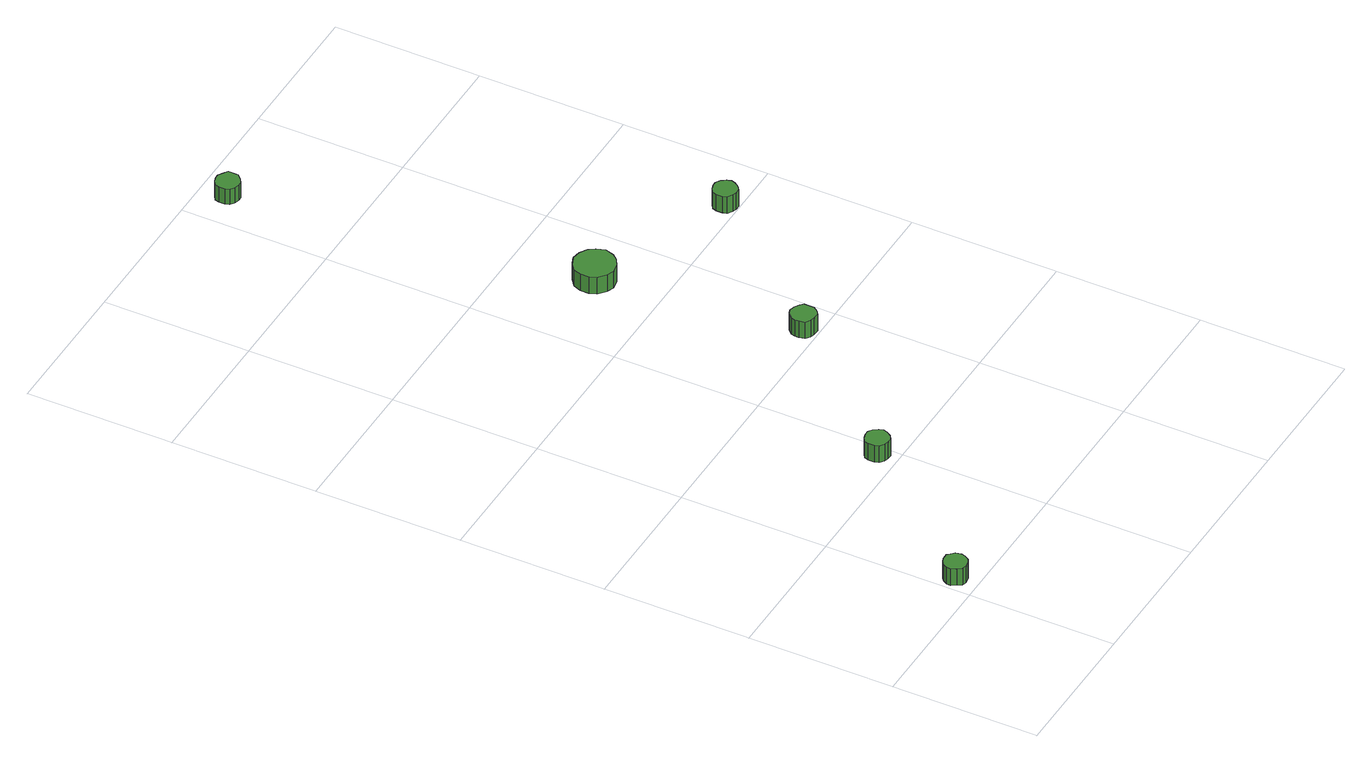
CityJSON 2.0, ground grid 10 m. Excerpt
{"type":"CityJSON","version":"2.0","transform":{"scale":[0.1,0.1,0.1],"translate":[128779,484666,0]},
"CityObjects":{
"tree1":{"type":"SolitaryVegetationObject","attributes":{"function":"something"},"geometry":[{"type":"MultiSurface","lod":"1","boundaries":[[[0,1,2,3,4,5,6,7,8,9,10,11,12,13,14]],[[15,16,17,18,19,20,21,22,23,24,25,26,27,28,29]],[[0,29,28,1]],[[1,28,27,2]],[[2,27,26,3]],[[3,26,25,4]],[[4,25,24,5]],[[5,24,23,6]],[[6,23,22,7]],[[7,22,21,8]],[[8,21,20,9]],[[9,20,19,10]],[[10,19,18,11]],[[11,18,17,12]],[[12,17,16,13]],[[13,16,15,14]],[[14,15,29,0]]]}]},
"tree2":{"type":"SolitaryVegetationObject","attributes":{"function":"something"},"geometry":[{"type":"MultiSurface","lod":"1","boundaries":[[[30,31,32,33,34,35,36,37,38,39,40,41,42,43,44]],[[45,46,47,48,49,50,51,52,53,54,55,56,57,58,59]],[[30,59,58,31]],[[31,58,57,32]],[[32,57,56,33]],[[33,56,55,34]],[[34,55,54,35]],[[35,54,53,36]],[[36,53,52,37]],[[37,52,51,38]],[[38,51,50,39]],[[39,50,49,40]],[[40,49,48,41]],[[41,48,47,42]],[[42,47,46,43]],[[43,46,45,44]],[[44,45,59,30]]]}]},
"tree3":{"type":"SolitaryVegetationObject","attributes":{"function":"something"},"geometry":[{"type":"MultiSurface","lod":"1","boundaries":[[[60,61,62,63,64,65,66,67,68,69,70,71,72,73,74]],[[75,76,77,78,79,80,81,82,83,84,85,86,87,88,89]],[[60,89,88,61]],[[61,88,87,62]],[[62,87,86,63]],[[63,86,85,64]],[[64,85,84,65]],[[65,84,83,66]],[[66,83,82,67]],[[67,82,81,68]],[[68,81,80,69]],[[69,80,79,70]],[[70,79,78,71]],[[71,78,77,72]],[[72,77,76,73]],[[73,76,75,74]],[[74,75,89,60]]]}]},
"tree4":{"type":"SolitaryVegetationObject","attributes":{"function":"something"},"geometry":[{"type":"MultiSurface","lod":"1","boundaries":[[[90,91,92,93,94,95,96,97,98,99,100,101,102,103,104]],[[105,106,107,108,109,110,111,112,113,114,115,116,117,118,119]],[[90,119,118,91]],[[91,118,117,92]],[[92,117,116,93]],[[93,116,115,94]],[[94,115,114,95]],[[95,114,113,96]],[[96,113,112,97]],[[97,112,111,98]],[[98,111,110,99]],[[99,110,109,100]],[[100,109,108,101]],[[101,108,107,102]],[[102,107,106,103]],[[103,106,105,104]],[[104,105,119,90]]]}]},
"tree5":{"type":"SolitaryVegetationObject","attributes":{"function":"something"},"geometry":[{"type":"MultiSurface","lod":"1","boundaries":[[[120,121,122,123,124,125,126,127,128,129,130,131,132,133,134]],[[135,136,137,138,139,140,141,142,143,144,145,146,147,148,149]],[[120,149,148,121]],[[121,148,147,122]],[[122,147,146,123]],[[123,146,145,124]],[[124,145,144,125]],[[125,144,143,126]],[[126,143,142,127]],[[127,142,141,128]],[[128,141,140,129]],[[129,140,139,130]],[[130,139,138,131]],[[131,138,137,132]],[[132,137,136,133]],[[133,136,135,134]],[[134,135,149,120]]]}]},
"tree6":{"type":"SolitaryVegetationObject","attributes":{"function":"something"},"geometry":[{"type":"MultiSurface","lod":"1","boundaries":[[[150,151,152,153,154,155,156,157,158,159,160,161,162,163,164]],[[165,166,167,168,169,170,171,172,173,174,175,176,177,178,179]],[[150,179,178,151]],[[151,178,177,152]],[[152,177,176,153]],[[153,176,175,154]],[[154,175,174,155]],[[155,174,173,156]],[[156,173,172,157]],[[157,172,171,158]],[[158,171,170,159]],[[159,170,169,160]],[[160,169,168,161]],[[161,168,167,162]],[[162,167,166,163]],[[163,166,165,164]],[[164,165,179,150]]]}]}
},
"vertices":[
[18,15,18],[17,19,18],[15,21,18],[13,23,18],[9,23,18],[6,22,18],[4,20,18],[2,17,18],[2,14,18],[4,11,18],[6,8,18],[9,7,18],[13,8,18],[15,9,18],[17,12,18],[17,12,5],[15,9,5],[13,8,5],[9,7,5],[6,8,5],[4,11,5],[2,14,5],[2,17,5],[4,20,5],[6,22,5],[9,23,5],[13,23,5],[15,21,5],[17,19,5],[18,15,5],
[102,114,17],[101,117,17],[99,120,17],[96,122,17],[93,122,17],[90,121,17],[87,119,17],[86,116,17],[86,112,17],[87,109,17],[90,107,17],[93,106,17],[96,106,17],[99,108,17],[101,111,17],[101,111,4],[99,108,4],[96,106,4],[93,106,4],[90,107,4],[87,109,4],[86,112,4],[86,116,4],[87,119,4],[90,121,4],[93,122,4],[96,122,4],[99,120,4],[101,117,4],[102,114,4],
[186,210,17],[186,214,17],[184,216,17],[181,218,17],[177,219,17],[174,218,17],[171,215,17],[170,212,17],[170,209,17],[171,205,17],[174,203,17],[177,202,17],[181,202,17],[184,204,17],[186,207,17],[186,207,4],[184,204,4],[181,202,4],[177,202,4],[174,203,4],[171,205,4],[170,209,4],[170,212,4],[171,215,4],[174,218,4],[177,219,4],[181,218,4],[184,216,4],[186,214,4],[186,210,4],
[174,345,18],[172,351,18],[169,355,18],[164,358,18],[158,359,18],[153,357,18],[148,353,18],[146,348,18],[146,342,18],[148,337,18],[153,333,18],[158,331,18],[164,332,18],[169,335,18],[172,339,18],[172,339,5],[169,335,5],[164,332,5],[158,331,5],[153,333,5],[148,337,5],[146,342,5],[146,348,5],[148,353,5],[153,357,5],[158,359,5],[164,358,5],[169,355,5],[172,351,5],[174,345,5],
[133,581,17],[133,585,17],[130,587,17],[127,589,17],[124,589,17],[121,588,17],[118,586,17],[117,583,17],[117,579,17],[118,576,17],[121,574,17],[124,573,17],[127,573,17],[130,575,17],[133,578,17],[133,578,5],[130,575,5],[127,573,5],[124,573,5],[121,574,5],[118,576,5],[117,579,5],[117,583,5],[118,586,5],[121,588,5],[124,589,5],[127,589,5],[130,587,5],[133,585,5],[133,581,5],
[270,309,17],[269,312,17],[267,315,17],[264,317,17],[261,317,17],[258,316,17],[255,314,17],[254,311,17],[254,307,17],[255,304,17],[258,302,17],[261,301,17],[264,301,17],[267,303,17],[269,306,17],[269,306,4],[267,303,4],[264,301,4],[261,301,4],[258,302,4],[255,304,4],[254,307,4],[254,311,4],[255,314,4],[258,316,4],[261,317,4],[264,317,4],[267,315,4],[269,312,4],[270,309,4]
]}
